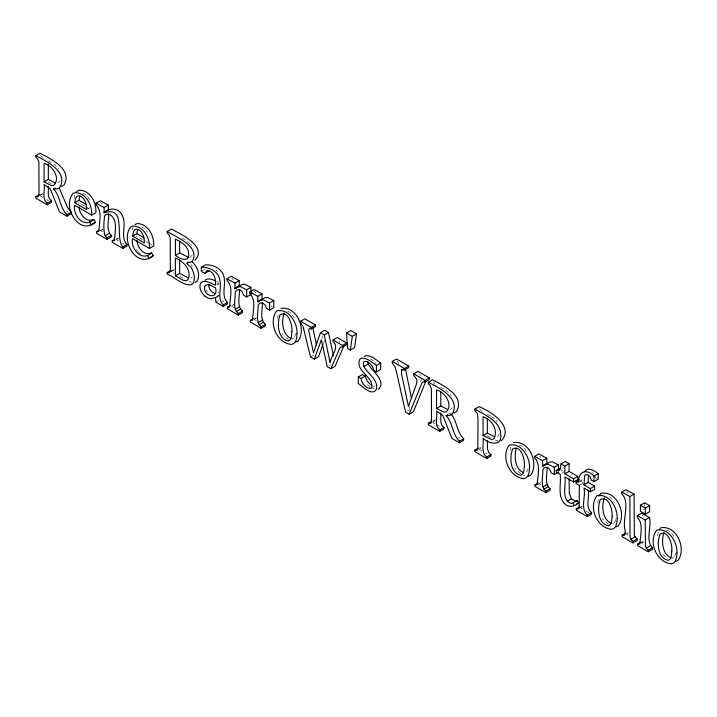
<?xml version="1.0" encoding="UTF-8"?>
<svg xmlns="http://www.w3.org/2000/svg" width="717" height="717" viewBox="0 0 717 717"><rect width="100%" height="100%" fill="white"/><g stroke="black" fill="none" stroke-linecap="round" stroke-linejoin="round"><path stroke-width="0.54" stroke-dasharray="3.58 2.69" d="M277.542 318.249L278.51 312.083M510.217 450.679L511.033 446.332M597.736 503.11L599 496.128M657.623 535.787L658.439 531.431M74.156 198.546L74.873 194.863M421.211 379.553L420.762 381.668M132.17 229.852L132.986 227.45M321.888 338.316L322.578 336.309M295.771 333.71L294.624 337.026L292.016 339.016M527.999 468.784L527.138 471.266L525.077 472.808M615.679 519.404L614.819 521.886L612.21 523.876M675.692 553.058L674.545 556.374L671.937 558.364M323.376 343.443L324.487 340.387M499.292 433.615L498.503 435.64L497.222 436.725M40.627 195.409L43.065 193.133M171.121 271.734L173.666 270.264L174.41 268.965M433.113 422.008L435.551 419.732M192.264 255.055L190.632 256.928L187.254 258.882M59.861 181.114L57.88 183.005M452.346 407.713L450.357 409.604M191.215 277.981L192.362 276.879M217.887 293.208L218.891 292.339M562.639 468.344L563.947 467.493M86.587 209.552L89.975 207.598M100.47 230.614L103.015 229.144L100.756 229.279L100.756 230.802L102.683 231.914M116.163 239.666L118.699 238.205M202.14 270.829L205.528 268.875M217.188 284.183L218.882 283.206M215.548 297.385L218.936 295.431M215.96 297.743L218.497 296.282M215.826 302.126L218.362 300.656M232.165 305.666L233.85 304.689L233.088 305.021M254.185 319.361L256.722 317.891M310.551 356.967L314.781 354.53M328.924 365.625L330.618 364.648M373.458 386.723L375.152 385.746M407.319 411.226L409.855 409.765M448.663 413.888L450.357 413.162M479.637 448.869L481.331 447.892L479.834 447.767M538.082 484.244L541.469 482.281L539.229 482.424M561.904 473.319L563.598 472.342M578.924 481.905L582.849 479.646M580.178 484.844L582.715 483.383M578.771 508.559L582.159 506.605M642.952 509.814L644.646 508.837M626.568 533.968L628.262 532.991L626.389 532.749M641.598 543.029L643.292 542.052M217.511 295.996L219.026 295.296M292.554 338.558L293.71 338.039M612.748 523.428L613.904 522.899M672.483 557.907L673.63 557.387M581.657 479.906L582.312 479.951M40.08 194.244L42.321 194.432M173.666 270.264L171.426 270.076L171.426 271.609L174.204 273.213M432.566 420.843L434.807 421.031M519.027 445.239C523.365 445.571 526.126 449.891 527.246 453.709M666.434 530.338C670.198 530.544 672.734 534.031 674.132 537.203M254.481 318.034L255.951 318.223M643.391 541.909L641.885 541.693L641.885 543.226L643.812 544.337M116.423 238.322L117.929 238.537M580.51 506.265L582.213 506.525M498.557 441.009L495.384 440.166M189.207 281.575L191.645 282.301M82.921 193.276L87.08 195.32L89.858 200.419M141.59 226.939L144.924 228.714L147.227 232.281M370.411 358.903L374.857 361.619L376.084 363.331M216.803 281.423L218.757 282.292M287.858 311.16L291.236 313.257L294.212 317.855M523.329 475.057L525.068 475.837M371.083 387.377L375.063 389.206M216.857 283.887L218.775 284.81M48.317 160.841L54.976 164.811L58.624 168.952M440.803 387.44L443.957 389.161M487.3 414.283L490.518 416.039M182.145 238.035L188.006 241.719L189.897 243.708M597.333 478.714L595.549 477.683L594.653 475.21M560.452 469.545L563.643 471.392M580.295 481.008L582.742 482.424M270.739 305.962L272.263 306.849M48.317 182.037L51.292 183.758M84.561 206.084L78.888 202.803L78.888 203.368M85.502 206.63L89.284 208.808M142.396 239.478L136.723 236.198L136.723 236.762M146.178 241.656L148.069 242.749M149.011 243.296L152.793 245.474M40.08 195.777L42.93 197.417M46.73 199.613L48.631 200.706M66.493 211.022L68.357 212.098M116.423 239.845L118.35 240.966M122.222 243.197L124.158 244.318M179.77 276.421L183.48 278.563M221.903 300.746L223.758 301.821M231.609 306.356L234.334 307.925M254.481 319.558L256.301 320.607M432.566 422.376L435.416 424.016M436.366 424.563L441.107 427.305M458.038 437.074L459.902 438.159M479.09 449.236L481.824 450.814M485.472 452.92L487.3 453.969M539.229 483.957L541.039 484.997M580.51 507.788L582.356 508.855M586.031 510.979L588.791 512.574M626.389 534.273L628.173 535.312M487.3 435.73L491.943 438.535M608.392 524.306L602.343 518.741M520.712 473.686L514.663 468.12M370.196 386.786L365.016 383.075M288.189 339.437L282.148 333.88M445.651 390.191L449.55 393.391L451.11 395.551M491.324 416.478L494.613 418.836L497.222 421.883M592.421 472.512L593.524 473.337M609.593 496.702L613.053 500.116L614.406 502.725M626.595 491.898L627.859 493M665.591 556.93L662.069 553.228M138.166 251.936L140.433 253.97M642.136 515.415L643.391 516.545M539.444 456.129L540.699 457.258M254.078 291.174L255.951 292.859M231.833 278.528L233.088 279.657M100.38 202.436L102.253 204.121M479.673 408.78L481.672 411.298M433.149 381.919L435.147 384.437M40.672 155.329L42.662 157.839M216.131 270.103L217.493 271.546M397.11 361.18L399.091 364.137M136.239 249.624L137.521 251.165M419.508 374.247L420.512 375.547M205.976 290.026L207.365 291.936M190.525 244.38L191.484 245.913M191.063 264.394L192.281 266.814M339.365 341.346L339.822 342.475M409.12 406.512L409.613 408.681M644.646 502.787L644.646 506.82"/><path stroke-width="1.08" d="M588.379 475.398L588.209 482.424L594.662 486.153L594.662 489.299L590.432 491.745L583.97 488.017C586.112 496.397 579.892 508.478 587.322 515.084L587.322 516.607L591.552 514.17L591.552 512.637C584.929 507.269 589.777 497.087 588.209 490.016M238.259 315.086L238.259 313.553C232.2 308.418 235.579 298.926 235.248 292.043L236.476 290.421L238.331 289.587L240.258 290.044L242.256 291.962L243.637 295.207L246.684 296.963L250.923 294.526L250.923 287.347L244.748 284.255L242.005 284.532L235.024 288.673L234.943 283.072L239.173 280.634L231.206 276.341L226.975 278.788L226.975 280.41C233.643 286.997 229.843 298.756 229.619 307.127L227.379 307.27L227.379 308.803L238.259 315.086L242.498 312.639L242.498 311.106C236.431 305.971 239.819 296.488 239.487 289.605M239.254 286.226L239.173 280.634M261.131 328.287L261.131 326.755C255.073 321.619 258.452 312.137 258.12 305.254L259.348 303.623L261.203 302.789L263.13 303.246L265.129 305.164L266.509 308.409L269.556 310.174L273.786 307.727L273.786 300.557L267.62 297.456L264.878 297.734L257.896 301.875L257.806 296.282L262.046 293.836L254.078 289.551L249.848 291.989L249.848 293.612C256.516 300.199 252.707 311.967 252.492 320.338L250.251 320.472L250.251 322.005L261.131 328.287L265.362 325.841L265.362 324.317C259.303 319.182 262.691 309.69 262.359 302.807M262.126 299.428L262.046 293.836M558.534 469.043L558.534 464.948L552.359 461.856L549.625 462.124L542.635 466.274L542.554 460.673L546.784 458.226L538.817 453.942L534.586 456.388L534.586 458.011C541.254 464.589 537.454 476.357 537.23 484.728L534.99 484.871L534.99 486.395L545.87 492.678L550.109 490.24L550.109 488.707C544.042 483.572 547.429 474.08 547.098 467.197M546.865 463.827L546.784 458.226M104.189 212.797C110.158 206.46 120.304 208.495 122.876 216.866C126.604 225.586 119.918 237.363 127.061 244.461L127.061 245.994L122.822 248.432L122.822 246.908C114.496 238.089 127.124 205.412 104.189 212.797L104.108 207.545L108.348 205.098L100.38 200.778L96.15 203.225L96.15 204.874C102.818 211.461 99.027 223.22 98.776 231.591L96.526 231.725L96.526 233.249L107.111 239.361L111.341 236.915L111.341 235.391C105.686 230.121 109.038 220.899 108.661 214.177M108.428 210.35L108.348 205.098M208.97 284.102C208.002 288.243 211.112 292.267 214.975 293.468M560.452 467.905L561.026 463.917L565.256 461.47L569.092 463.684L569.092 471.383L577.812 476.42L577.812 479.574L573.582 482.012L564.853 476.984C566.529 484.871 560.64 499.901 571.198 503.513L577.302 500.663L578.511 503.047C574.371 506.776 567.882 507.977 564.055 503.083C557.342 495.196 561.375 483.581 560.21 474.296L556.213 471.992L556.213 470.406L560.452 467.959L559.708 469.94L558.4 470.791L556.213 470.406M350.344 350.048L352.316 336.318L356.555 333.871L350.801 330.546L346.571 332.993L347.485 348.399L350.344 350.048L354.583 347.602L356.555 333.871M74.792 202.741L75.428 198.887L76.746 196.53L78.682 195.723C85.045 196.745 86.434 204.237 86.587 209.552L74.792 202.741L79.022 200.294L79.659 196.44M132.627 236.135L133.263 232.281L134.581 229.924L136.526 229.117C142.88 230.139 144.278 237.632 144.431 242.946L132.627 236.135L136.857 233.688L137.503 229.834M401.628 370.053L401.52 374.122L408.457 406.324L416.819 382.995L416.828 379.427L413.754 375.367L413.754 373.835L417.984 371.397L429.322 377.94L429.322 379.472L425.091 381.91L423.308 381.794L421.972 382.923L409.156 414.247L405.625 412.203L396.519 372.186L395.255 367.418L392.28 362.972L392.28 361.449L396.519 359.002L408.726 366.046L408.726 367.579L404.487 370.017L402.595 369.551L401.628 370.053L403.321 369.076M333.45 355.766L328.467 332.464L324.667 330.268L320.427 332.715L313.49 352.836L308.606 330.214L309.152 328.718L311.277 328.96L315.507 326.513L315.507 324.98L304.842 318.823L300.611 321.27L300.611 322.793L303.022 326.325L310.551 356.967L314.297 359.136L318.536 356.69L323 344.465M314.297 359.136L321.377 339.777L327.23 366.602L330.878 368.708L335.117 366.262L344.035 345.522M284.066 313.024C281.369 321.288 281.915 334.498 291.156 338.514M516.258 448.071C514.107 456.218 514.627 468.909 523.67 472.754M604.261 497.894C601.563 506.157 602.119 519.359 611.35 523.374M663.987 532.372C661.289 540.636 661.845 553.847 671.076 557.862M330.878 368.708L339.804 347.969L340.611 347.028L342.493 346.974L346.723 344.536L346.723 343.004L337.304 337.564L333.064 340.01L333.064 341.534C340.001 347.198 330.779 356.161 330.125 362.443L324.236 334.911L320.427 332.715M204.82 296.04A14.044 8.111 60 0 0 211.139 298.765L215.548 297.385L215.826 302.126L223.22 306.401L227.45 303.954L227.45 302.422C220.477 295.431 226.689 283.977 223.543 275.346C221.096 268.033 212.779 264.501 205.528 264.824L201.298 267.271L201.298 271.322L204.829 273.365L206.765 270.641L208.253 270.542C214.58 272.245 215.987 279.496 215.494 285.16C211.174 283.69 205.34 279.092 200.868 282.597C198.376 287.194 201.163 292.912 204.82 296.04M425.808 381.292L413.395 411.8L409.156 414.247M584.606 471.705C587.868 466.337 594.671 470.952 598.229 473.587L598.229 479.225L593.99 481.672L591.319 480.13L590.118 476.832L588.182 474.95L585.565 474.591L584.687 475.676L583.97 484.871L590.432 488.591L594.662 486.153M76.002 192.541L77.167 191.116L79.533 190.148C90.566 190.588 96.508 202.705 95.899 212.626L91.668 215.073L74.649 205.25C72.551 215.503 84.283 229.055 93.712 219.411L95.361 222.387C78.951 236.162 62.02 206.595 72.937 193.563L75.303 192.595C86.327 193.034 92.278 205.152 91.668 215.073M599.295 495.313L601.133 493.269C616.871 490.419 627.205 514.439 618.144 526.045L615.724 526.852M659.631 529.119L660.859 527.757C676.606 524.898 686.931 548.926 677.87 560.524L675.45 561.339M205.098 280.15C208.163 277.443 212.653 279.585 215.826 280.992M235.024 288.673L237.775 286.97L240.518 286.701L246.684 289.793L246.684 296.963M257.896 301.875L260.647 300.181L263.39 299.903L269.556 302.995L269.556 310.174M542.635 466.274L545.386 464.571L548.129 464.302L554.295 467.394L554.295 474.564L551.248 472.799L549.867 469.563L547.869 467.645L545.942 467.179L544.086 468.013L542.859 469.644C543.199 476.527 539.811 486.018 545.87 491.154L545.87 492.678M501.264 440.83C514.779 426.543 490.24 411.038 479.09 406.673L474.86 409.12L474.86 410.644L477.432 413.745L478.015 418.737L477.845 449.039L477.101 450.339L474.86 450.151L474.86 451.674L486.709 458.522L490.948 456.075L490.948 454.551L489.003 452.723L487.47 449.12L487.3 440.91M195.078 282.489L197.032 281.306C200.975 274.647 197.032 266.249 191.86 261.436M48.317 186.286C48.792 191.081 46.739 197.525 51.481 200.823L51.481 202.355L47.241 204.802L35.85 198.224L35.85 196.691L38.091 196.879L38.835 195.58L39.014 192.246L38.87 162.069L37.607 158.932L35.85 157.184L35.85 155.661L40.08 153.214C50.773 158.833 72.865 169.275 63.992 185.165L61.447 186.357M44.087 181.804L50.943 185.371L53.641 185.452C61.035 178.219 52.646 165.654 44.087 163.279L44.087 181.804L48.317 179.358L55.182 182.934M35.85 196.691L39.238 194.737M59.403 188.392L67.541 207.419L71.162 212.196L71.162 213.72L66.932 216.167L66.932 214.634C59.825 207.769 60.389 196.216 53.641 189.01L55.334 188.033M47.241 204.802L47.241 203.27L51.481 200.823M66.932 214.634L71.162 212.196M103.813 212.456L108.052 210.009M96.526 231.725L99.063 230.256M122.822 248.432L112.184 242.292L112.184 240.769L114.469 240.652C114.738 232.425 118.681 217.726 108.321 213.98L106.241 214.446L104.601 215.835C103.875 222.297 103.123 229.467 105.121 235.741L109.36 233.294M107.111 239.361L107.111 237.838L111.341 235.391M112.184 240.769L114.729 239.299M122.822 246.908L127.061 244.461M167.186 231.492C176.265 237.246 201.056 246.496 192.057 261.92C181.293 263.031 190.991 264.564 192.541 270.336C194.441 274.459 195.436 279.729 192.801 283.753L190.839 284.936C181.858 285.124 175.029 277.327 167.186 274.046L167.186 272.523L169.427 272.711L170.171 271.402L170.35 268.077L170.216 237.892L168.943 234.764L167.186 233.016L167.186 231.492L171.426 229.046C179.779 233.572 208.064 246.576 194.97 260.19M149.503 248.467C150.113 238.546 144.171 226.42 133.138 225.989L130.772 226.957C119.864 239.989 136.786 269.547 153.196 255.781L151.547 252.805C142.127 262.449 130.395 248.898 132.493 238.644L149.503 248.467L153.734 246.021C154.343 236.099 148.401 223.982 137.377 223.543L135.011 224.511M175.396 255.306C180.648 259.895 190.695 262.772 188.428 251.909C187.397 245.286 180.818 241.907 175.396 239.155L175.396 255.306L179.635 252.868L187.979 257.116M167.186 272.523L170.574 270.569M186.985 263.184L188.679 262.207M175.396 275.83L175.396 258.057C183.633 261.338 191.932 269.861 188.132 279.325L186.985 280.428L185.3 280.732L182.943 280.141L175.396 275.83L179.635 273.383L179.635 260.056M204.829 273.365L209.068 270.918M234.638 288.359L238.878 285.913M246.684 289.793L250.923 287.347M223.22 306.401L223.22 304.868L227.45 302.422M227.379 307.27L230.766 305.317M235.212 309.439L239.442 306.993M236.198 311.581L240.428 309.135M257.511 301.561L261.75 299.123M238.259 313.553L242.498 311.106M269.556 302.995L273.786 300.557M250.251 320.472L253.639 318.518M258.084 322.641L262.314 320.194M259.07 324.783L263.3 322.345M261.131 326.755L265.362 324.317M300.611 321.27L311.277 327.427L315.507 324.98M324.236 334.911L328.467 332.464M333.064 340.01L342.493 345.451L346.723 343.004M371.272 385.02L367.328 381.453L365.168 376.04L362.524 374.516L358.285 376.954L358.285 383.47C362.488 386.49 372.885 397.137 376.577 388.82C378.083 379.212 367.785 373.96 363.904 366.477L368.135 364.039L367.624 361.368M363.904 366.477L363.394 363.815L363.707 362.184L364.675 361.359C369.515 361.225 372.813 366.145 373.871 370.393L376.461 371.89L376.461 365.527L380.691 363.089C376.264 359.934 371.612 355.291 365.76 355.686L364.29 356.501M358.285 376.954L360.929 378.486L365.168 376.04M376.461 371.89L380.691 369.443L380.691 363.089M392.28 361.449L404.487 368.493L408.726 366.046M413.754 373.835L425.091 380.386L429.322 377.94M440.803 412.875C441.269 417.67 439.225 424.123 443.957 427.422L443.957 428.954L439.727 431.392L428.327 424.814L428.327 423.29L430.576 423.478L431.311 422.179L431.491 418.845L431.356 388.668L430.083 385.531L428.327 383.783L428.327 382.26L432.566 379.813C443.249 385.432 465.342 395.874 456.478 411.764L453.924 412.956M436.563 408.403L443.429 411.97L446.126 412.051C453.52 404.818 445.123 392.253 436.563 389.878L436.563 408.403L440.803 405.956L447.659 409.524M428.327 423.29L431.715 421.336M450.868 413.772C457.132 420.969 456.711 432.118 463.648 438.786L463.648 440.319L459.409 442.765L459.409 441.233C452.31 434.359 452.875 422.815 446.126 415.6L447.82 414.623M439.727 431.392L439.727 429.868L443.957 427.422M459.409 441.233L463.648 438.786M483.07 435.586L491.235 439.387L492.982 439.171L494.273 438.087C498.082 429.268 491.656 419.562 483.07 416.729L483.07 435.586L487.3 433.149L494.721 436.734M474.86 450.151L478.248 448.197M486.709 458.522L486.709 456.998L490.948 454.551M542.258 465.96L546.488 463.514M554.295 467.394L558.534 464.948M561.026 463.917L564.853 466.131L569.092 463.684M534.99 484.871L538.377 482.917M554.295 474.564L558.534 472.118M564.853 466.131L564.853 473.829L569.092 471.383M542.823 487.04L547.053 484.593M543.809 489.182L548.039 486.735M545.87 491.154L550.109 488.707M564.853 473.829L573.582 478.866L577.812 476.42M587.322 516.607L576.28 510.235L576.28 508.703L577.983 508.971L579.193 507.269L579.327 485.337L576.065 483.446L576.065 481.86L579.453 479.906M593.99 481.672L593.99 476.025L598.229 473.587M583.97 484.871L588.209 482.424M567.228 501.3L571.467 498.853L575.437 501.066L577.302 500.663M576.28 508.703L579.668 506.749M622.159 535.196L624.032 535.438L624.785 534.828L625.206 530.688C621.675 519.959 630.817 502.698 621.72 493.789L621.72 492.167L625.959 489.72L634.088 494.103L634.303 534.774L635.128 536.845L637.108 538.942L637.108 540.466L632.878 542.912L622.159 536.719L622.159 535.196L625.547 533.242M587.322 515.084L591.552 512.637M621.72 492.167L629.849 496.549L634.088 494.103M640.406 505.225L644.646 502.787L649.611 505.655L649.611 511.705L645.381 514.143L640.406 511.275L640.406 505.225L645.381 508.093L649.611 505.655M637.655 544.14L639.914 544.006C640.156 535.644 643.947 523.876 637.279 517.298L637.279 515.64L641.509 513.202L649.45 517.504C651.852 526.959 645.103 539.964 652.47 547.806L652.47 549.339L648.24 551.776L637.655 545.673L637.655 544.14L641.043 542.186M637.279 515.64L645.219 519.942L649.45 517.504M629.849 496.549L630.064 537.221L630.888 539.283L635.128 536.845M632.878 542.912L632.878 541.38L637.108 538.942M645.219 519.942L645.434 546.094L646.259 548.155L650.489 545.709M648.24 551.776L648.24 550.253L652.47 547.806M93.712 219.411C86.219 223.229 79.184 213.783 79.067 206.855M151.547 252.805C144.063 256.614 137.019 247.177 136.902 240.249M378.209 389.492C387.046 381.22 371.908 371.03 368.135 364.039M92.188 223.829L95.361 222.387M150.821 256.865L153.196 255.781M576.647 503.827L578.511 503.047M295.529 341.991L297.94 341.175C307.01 329.578 296.677 305.55 280.939 308.409M528.044 476.231L530.463 475.425C539.525 463.818 529.2 439.799 513.453 442.649M201.298 267.271C209.481 266.751 219.115 271.77 219.913 280.679C221.849 288.386 216.731 298.774 223.22 304.868M188.741 278.088L179.635 273.383M576.065 481.86L578.61 482.084C578.225 471.544 586.21 468.219 593.99 476.025M226.975 278.788L234.943 283.072M249.848 291.989L257.806 296.282M534.586 456.388L542.554 460.673M96.15 203.225L104.108 207.545M346.571 332.993L352.316 336.318M35.85 155.661C46.533 161.28 68.626 171.721 59.762 187.612L57.217 188.804L53.641 189.01M428.327 382.26C439.019 387.87 461.112 398.32 452.239 414.211L449.693 415.403L446.126 415.6M474.86 409.12C484.925 415.098 500.968 421.049 500.753 435.353C501.918 447.005 488.241 443.59 483.07 438.177C483.939 444.217 480.686 452.732 486.709 456.998M79.022 200.294L86.282 204.488M136.857 233.688L144.126 237.883M66.932 216.167L59.448 211.847L50.28 188.858L44.087 184.484C45.189 190.453 41.541 198.842 47.241 203.27M459.409 442.765L451.934 438.445L442.765 415.457L436.563 411.083C437.675 417.052 434.027 425.441 439.727 429.868M376.461 365.527C372.024 362.372 367.373 357.738 361.52 358.124L360.059 358.939C354.108 370.779 374.05 376.416 371.764 387.7L370.599 388.506C365.464 388.166 361.816 383.254 360.929 378.486M646.259 548.155L648.24 550.253M630.888 539.283L632.878 541.38M105.121 235.741L107.111 237.838M571.467 498.853L569.307 493.35L569.092 478.804M147.317 255.252L148.966 258.228M89.473 221.858L91.122 224.833M573.062 503.11L574.281 505.494M316.475 345.002L312.836 327.777M411.522 398.5L405.535 369.255M645.381 508.093L645.381 514.143M590.432 488.591L590.432 491.745M573.582 478.866L573.582 482.012M487.3 418.719L487.3 433.149M440.803 391.796L440.803 405.956M425.091 380.386L425.091 381.91M404.487 368.493L404.487 370.017M342.493 345.451L342.493 346.974M311.277 327.427L311.277 328.96M179.635 241.02L179.635 252.868M48.317 164.103L48.317 179.358M291.891 331.639C291.523 334.749 291.936 339.679 288.324 341.005C277.488 338.872 276.852 322.982 280.159 314.664C288.592 310.353 292.581 325.393 291.891 331.639M524.405 465.88C524.046 468.999 524.459 473.919 520.838 475.254C510.002 473.121 509.366 457.222 512.673 448.914C521.116 444.603 525.095 459.633 524.405 465.88M612.085 516.5C611.726 519.619 612.13 524.539 608.518 525.866C597.682 523.742 597.046 507.842 600.353 499.534C608.787 495.223 612.775 510.253 612.085 516.5M671.811 550.988C671.453 554.098 671.865 559.027 668.244 560.353C657.408 558.22 656.772 542.33 660.079 534.013C668.522 529.702 672.501 544.741 671.811 550.988M296.99 333.683L296.623 338.236L295.503 341.552L293.71 343.622L291.29 344.438C276.538 342.986 268.05 322.336 276.699 310.855C288.745 308.193 297.654 322.838 296.99 333.683M529.513 467.923L529.137 472.476L528.026 475.792L526.233 477.863L523.813 478.678C509.052 477.235 500.565 456.586 509.222 445.096C521.268 442.443 530.168 457.079 529.513 467.923M617.185 518.543L616.817 523.096L615.706 526.412L613.904 528.483L611.493 529.298C596.732 527.855 588.245 507.197 596.894 495.716C608.939 493.063 617.848 507.699 617.185 518.543M676.92 553.031L676.543 557.584L675.432 560.9L673.639 562.97L671.22 563.786C656.458 562.334 647.971 541.685 656.629 530.204C668.674 527.542 677.574 542.186 676.92 553.031M204.73 286.549C202.544 296.229 219.035 300.557 215.494 287.723C212.492 286.63 208.405 283.161 205.241 285.518L204.73 286.549"/></g></svg>
